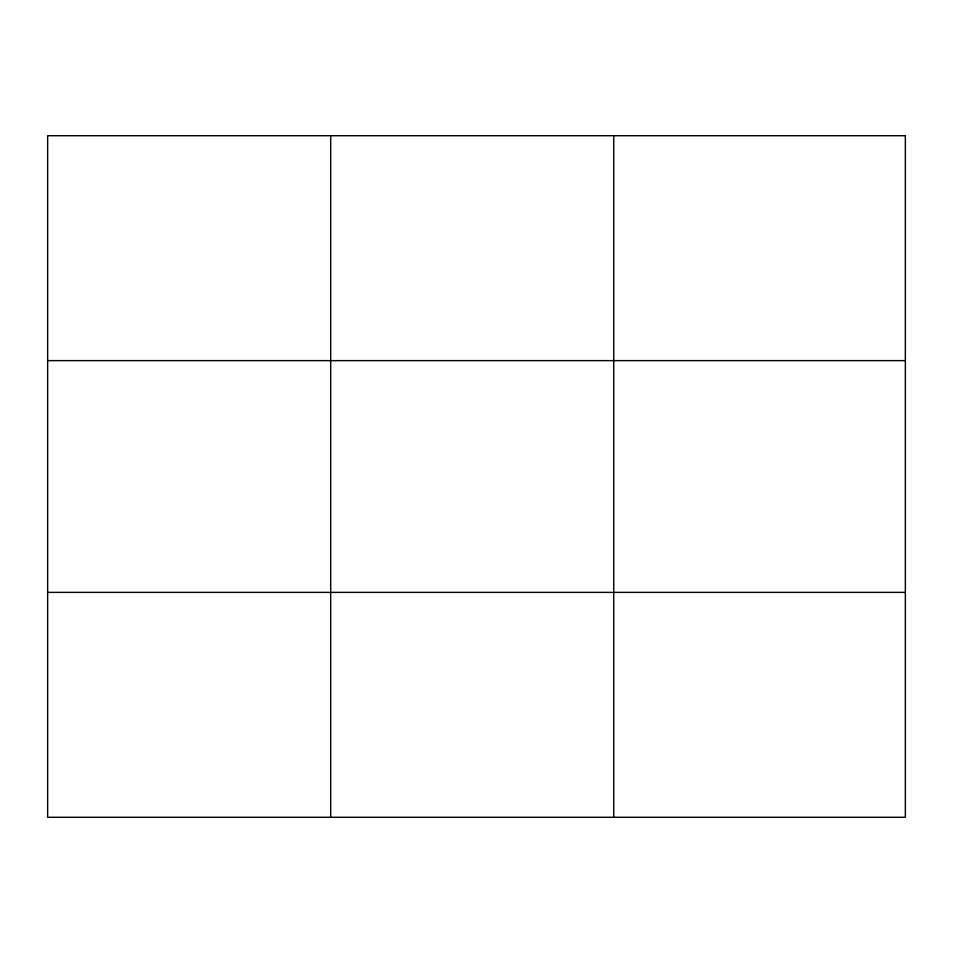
<?xml version="1.0" encoding="UTF-8"?>
<svg xmlns="http://www.w3.org/2000/svg" width="953" height="953" viewBox="0 0 953 953"><rect width="100%" height="100%" fill="white"/><g stroke="black" fill="none" stroke-linecap="round" stroke-linejoin="round"><path stroke-width="1.43" d="M330.691 817.281L330.691 135.719M613.732 817.281L613.732 135.719M47.65 360.627L905.35 360.627M47.65 592.373L905.35 592.373M905.35 135.719L905.35 817.281L47.65 817.281L47.65 135.719L905.35 135.719"/></g></svg>
